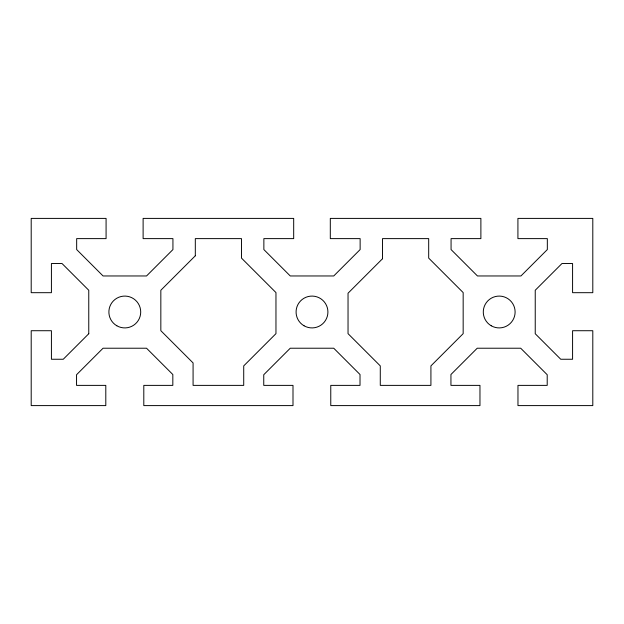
<?xml version="1.0" encoding="UTF-8"?>
<svg xmlns="http://www.w3.org/2000/svg" width="624" height="624" viewBox="0 0 624 624"><rect width="100%" height="100%" fill="white"/><g stroke="black" fill="none" stroke-linecap="round" stroke-linejoin="round"><path stroke-width="0.94" d="M88.764 333.739L63.25 359.252L51.418 359.252L51.418 330.72L31.2 330.72L31.2 405.6L105.799 405.6L105.799 385.382L76.549 385.382L76.549 374.735L103.054 348.223L146.539 348.223L172.825 374.517L172.825 385.382L143.801 385.382L143.801 405.6L292.999 405.6L292.999 385.382L263.749 385.382L263.749 374.735L290.254 348.223L333.739 348.223L360.017 374.509L360.017 385.382L330.767 385.382L330.767 405.6L479.965 405.6L479.965 385.382L450.941 385.382L450.941 374.509L477.22 348.223L520.705 348.223L547.209 374.735L547.209 385.382L517.967 385.382L517.967 405.6L592.8 405.6L592.8 330.72L572.582 330.72L572.582 359.252L560.75 359.252L535.236 333.739L535.236 290.261L561.967 263.531L572.582 263.531L572.582 292.687L592.8 292.687L592.8 218.4L517.92 218.4L517.92 238.618L547.334 238.618L547.334 249.569L520.939 275.964L477.461 275.964L451.066 249.569L451.066 238.618L480.886 238.618L480.886 218.4L330.307 218.4L330.307 238.618L360.134 238.618L360.134 249.569L333.739 275.964L290.261 275.964L263.866 249.569L263.866 238.618L293.686 238.618L293.686 218.4L143.114 218.4L143.114 238.618L172.934 238.618L172.934 249.569L146.539 275.964L103.061 275.964L76.666 249.569L76.666 238.618L106.08 238.618L106.08 218.4L31.2 218.4L31.2 292.687L51.418 292.687L51.418 263.531L62.033 263.531L88.764 290.261L88.764 333.739M195.312 255.785L160.836 290.261L160.836 330.689L193.081 362.934L193.081 385.382L243.719 385.382L243.719 365.898L275.964 333.645L275.964 292.578L241.488 258.102L241.488 238.618L195.312 238.618L195.312 255.785M382.512 258.742L348.036 293.218L348.036 333.645L380.281 365.898L380.281 385.382L430.919 385.382L430.919 365.898L463.164 333.645L463.164 292.578L428.688 258.102L428.688 238.618L382.512 238.618L382.512 258.742M116.844 325.783A15.912 15.912 0 0 0 140.712 312A15.912 15.912 0 0 0 116.844 298.217A15.912 15.912 0 0 0 116.844 325.783M304.044 325.783A15.912 15.912 0 0 0 327.912 312A15.912 15.912 0 0 0 304.044 298.217A15.912 15.912 0 0 0 304.044 325.783M491.244 325.783A15.912 15.912 0 0 0 515.112 312A15.912 15.912 0 0 0 491.244 298.217A15.912 15.912 0 0 0 491.244 325.783"/></g></svg>
